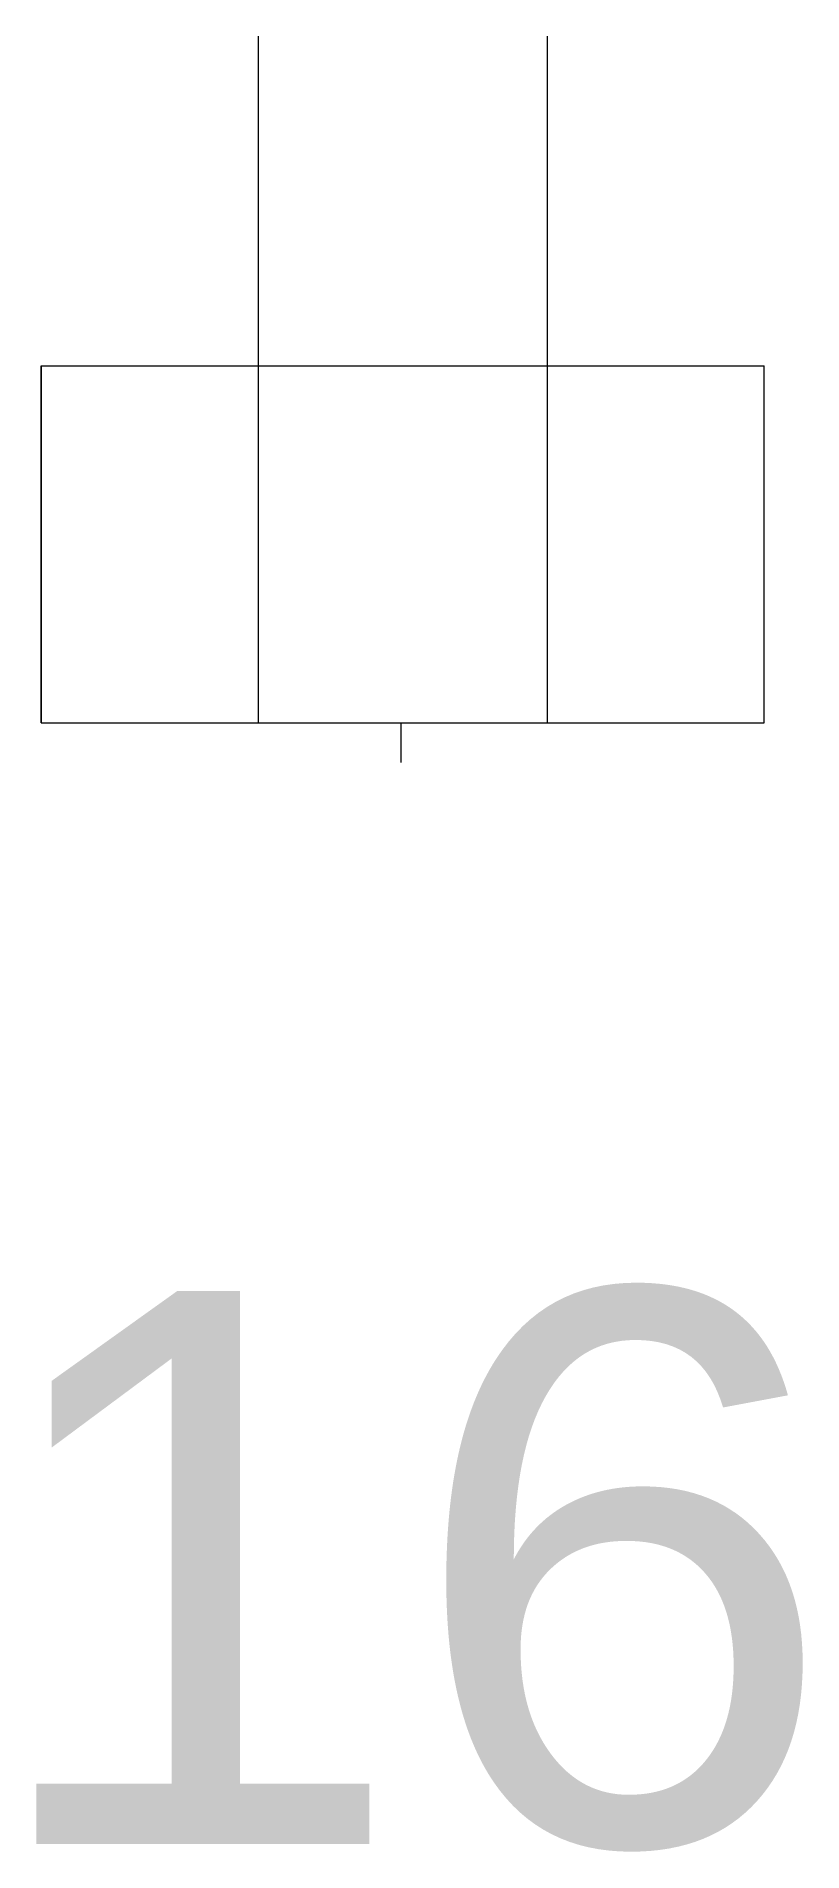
# Model space of a CAD drawing. Header units: inches. Extents: x 180.86 to 185.02, y 150.79 to 160.64.
import ezdxf
from ezdxf.enums import TextEntityAlignment as Align

# ---------------------------------------------------------------- set-up
doc = ezdxf.new("R2010")
doc.units = ezdxf.units.IN
doc.header["$MEASUREMENT"] = 0
doc.layers.add('A102-2nd-floorplan-no-dimensions', color=7, linetype='Continuous', lineweight=9)
doc.layers.add('E102-2nd-floor-electrical', color=7, linetype='Continuous', lineweight=9)
doc.styles.add('Reg', font='Arial.ttf', dxfattribs={"height": 3})

# ---------------------------------------------------------------- blocks, each defined once
blk = doc.blocks.new('duplex-gfci')
at = {"layer": 'E102-2nd-floor-electrical'}
for p, q in [((102.5131, 48.4527), (102.5131, 48.2379)), ((100.5444, 48.2379), (100.5444, 46.3004)), ((104.4667, 48.2379), (100.5444, 48.2379)), ((101.7211, 44.5131), (101.7211, 48.2379)), ((103.29, 44.5131), (103.29, 48.2379)), ((104.4667, 46.3004), (104.4667, 48.2379)), ((104.4667, 46.3004), (100.5444, 46.3004))]:
    blk.add_line(p, q, dxfattribs=at)
at = {"layer": 'A102-2nd-floorplan-no-dimensions', "style": 'Reg'}
blk.add_attdef('ID', text='', height=3, rotation=270, dxfattribs=at).set_placement((102.4817, 52.8205), align=Align.MIDDLE_LEFT)

msp = doc.modelspace()

# ---------------------------------------------------------------- linework, layer by layer
at = {"layer": 'E102-2nd-floor-electrical'}
for p, q in [((182.0681, 160.6381), (182.0681, 156.9133)), ((180.8914, 156.9133), (180.8914, 158.8508))]:
    msp.add_line(p, q, dxfattribs=at)

# ---------------------------------------------------------------- block references
ref = msp.add_blockref('duplex-gfci', (285.358, 205.1512), dxfattribs=dict(at, rotation=180))
ref.add_attrib('ID', '16', dxfattribs={"layer": 'A102-2nd-floorplan-no-dimensions', "height": 3, "style": 'Reg'}).set_placement((182.8763, 152.3307), align=Align.MIDDLE_CENTER)

doc.saveas('drawing.dxf')
